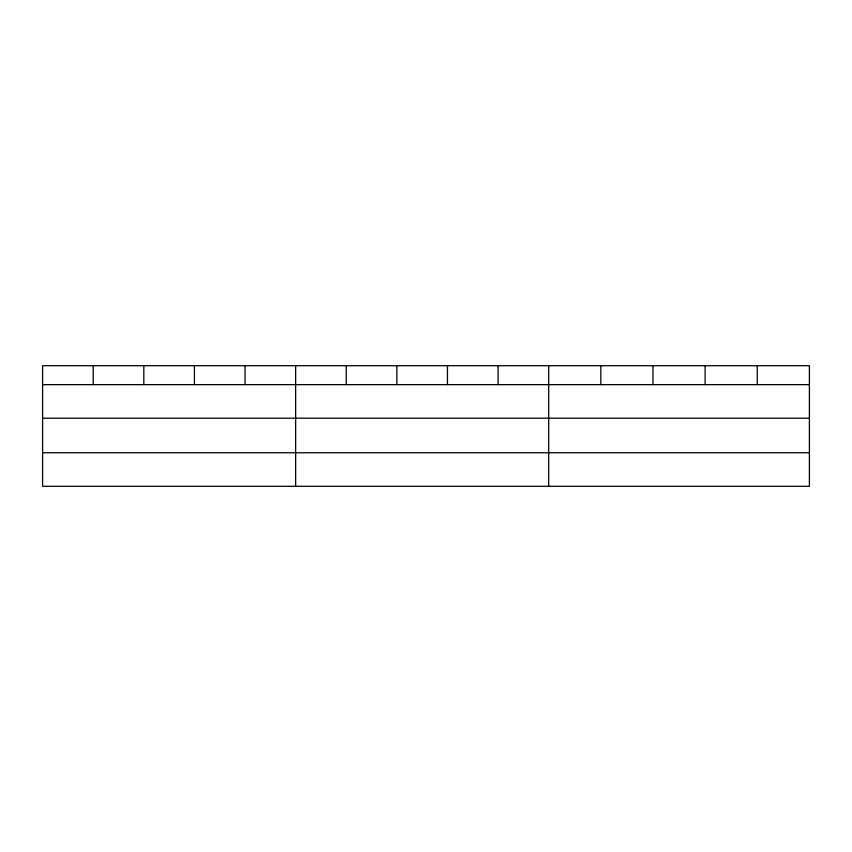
<?xml version="1.0" encoding="UTF-8"?>
<svg xmlns="http://www.w3.org/2000/svg" width="852" height="852" viewBox="0 0 852 852"><rect width="100%" height="100%" fill="white"/><g stroke="black" fill="none" stroke-linecap="round" stroke-linejoin="round"><path stroke-width="1.28" d="M809.4 418.194L809.4 365.7L42.6 365.7L42.6 486.3L809.4 486.3L809.4 418.194L42.6 418.194M42.6 384.646L809.4 384.646M42.6 452.753L809.4 452.753M757.258 365.7L757.258 384.646M705.115 365.7L705.115 384.646M652.973 365.7L652.973 384.646M600.83 365.7L600.83 384.646M548.688 365.7L548.688 486.3M498.079 365.7L498.079 384.646M447.47 365.7L447.47 384.646M396.862 365.7L396.862 384.646M346.253 365.7L346.253 384.646M295.644 365.7L295.644 486.3M245.035 365.7L245.035 384.646M194.426 365.7L194.426 384.646M143.818 365.7L143.818 384.646M93.209 365.7L93.209 384.646"/></g></svg>
